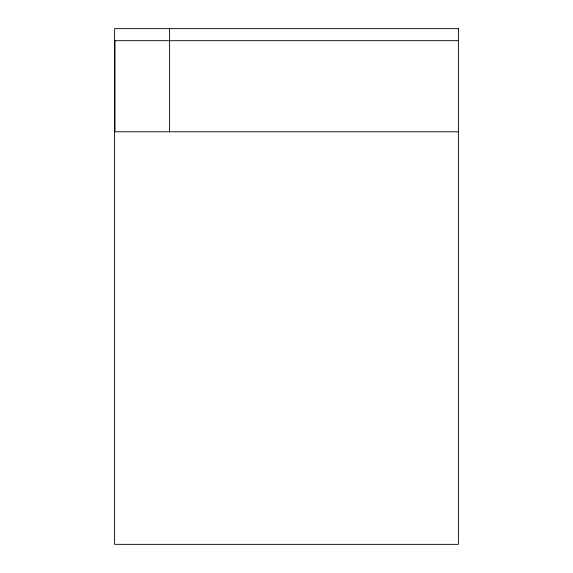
<?xml version="1.0" encoding="UTF-8"?>
<svg xmlns="http://www.w3.org/2000/svg" width="573" height="573" viewBox="0 0 573 573"><rect width="100%" height="100%" fill="white"/><g stroke="black" fill="none" stroke-linecap="round" stroke-linejoin="round"><path stroke-width="0.86" d="M114.6 40.683L458.4 40.683M458.4 131.79L114.944 131.79L114.944 40.683M169.608 28.65L169.608 131.79M458.4 28.65L114.6 28.65L114.6 544.35L458.4 544.35L458.4 28.65"/></g></svg>
